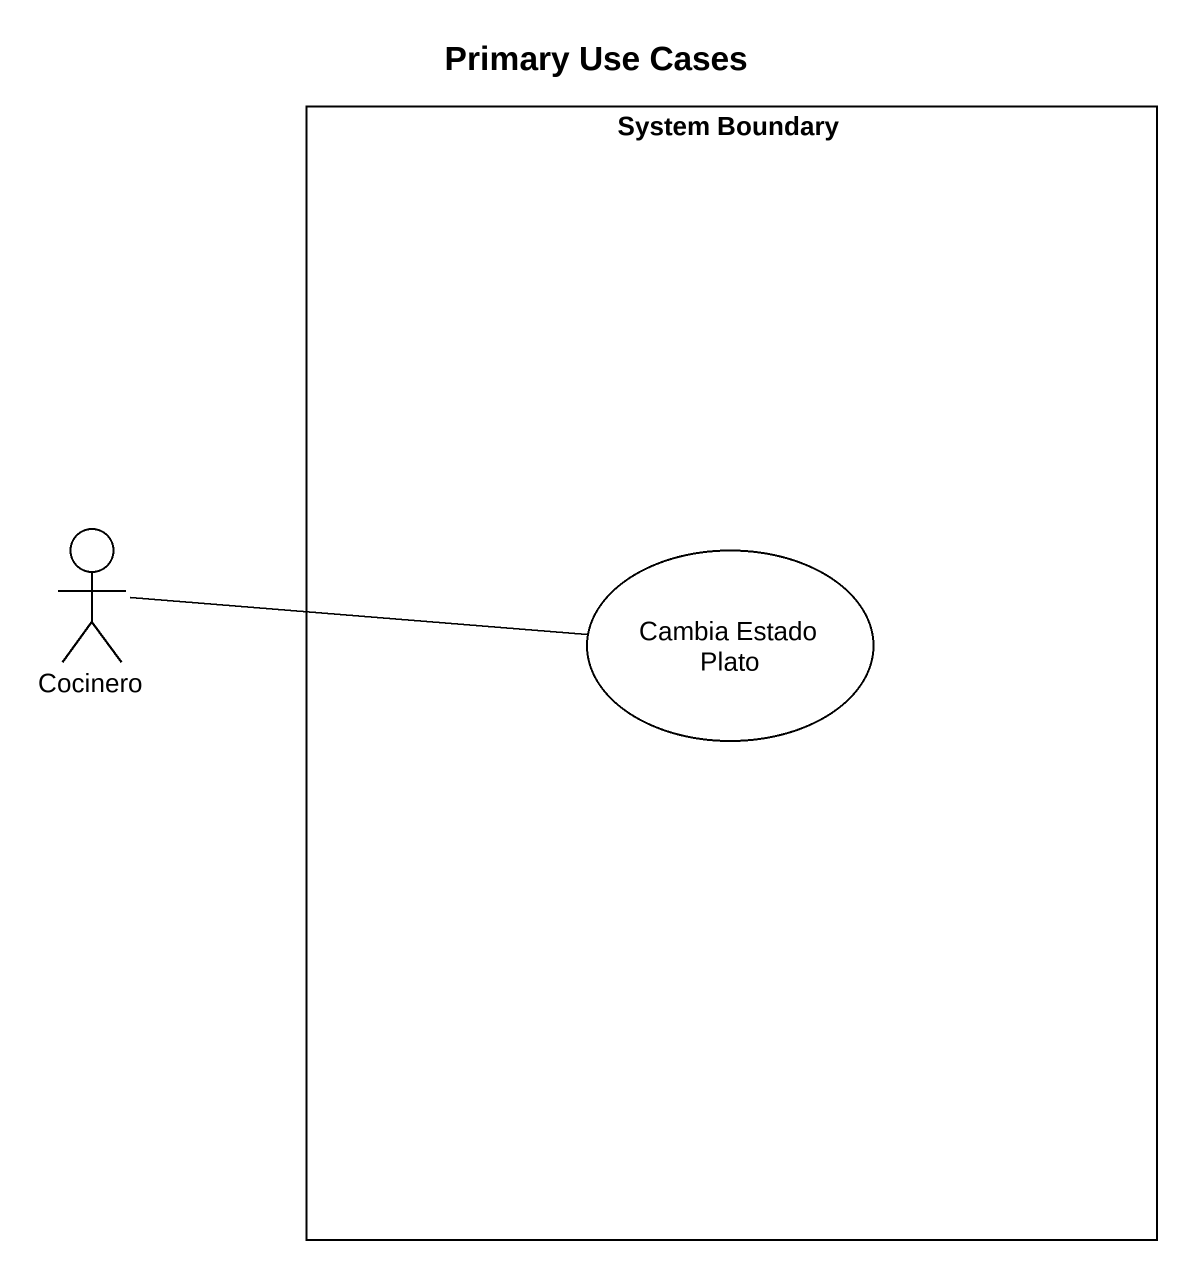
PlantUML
@startuml
title Primary Use Cases
rectangle "System Boundary" as System_Boundary {
  usecase "Cambia Estado Plato" as Cambia_Estado_Plato
}
actor Cocinero
Cocinero -right- Cambia_Estado_Plato
@enduml
